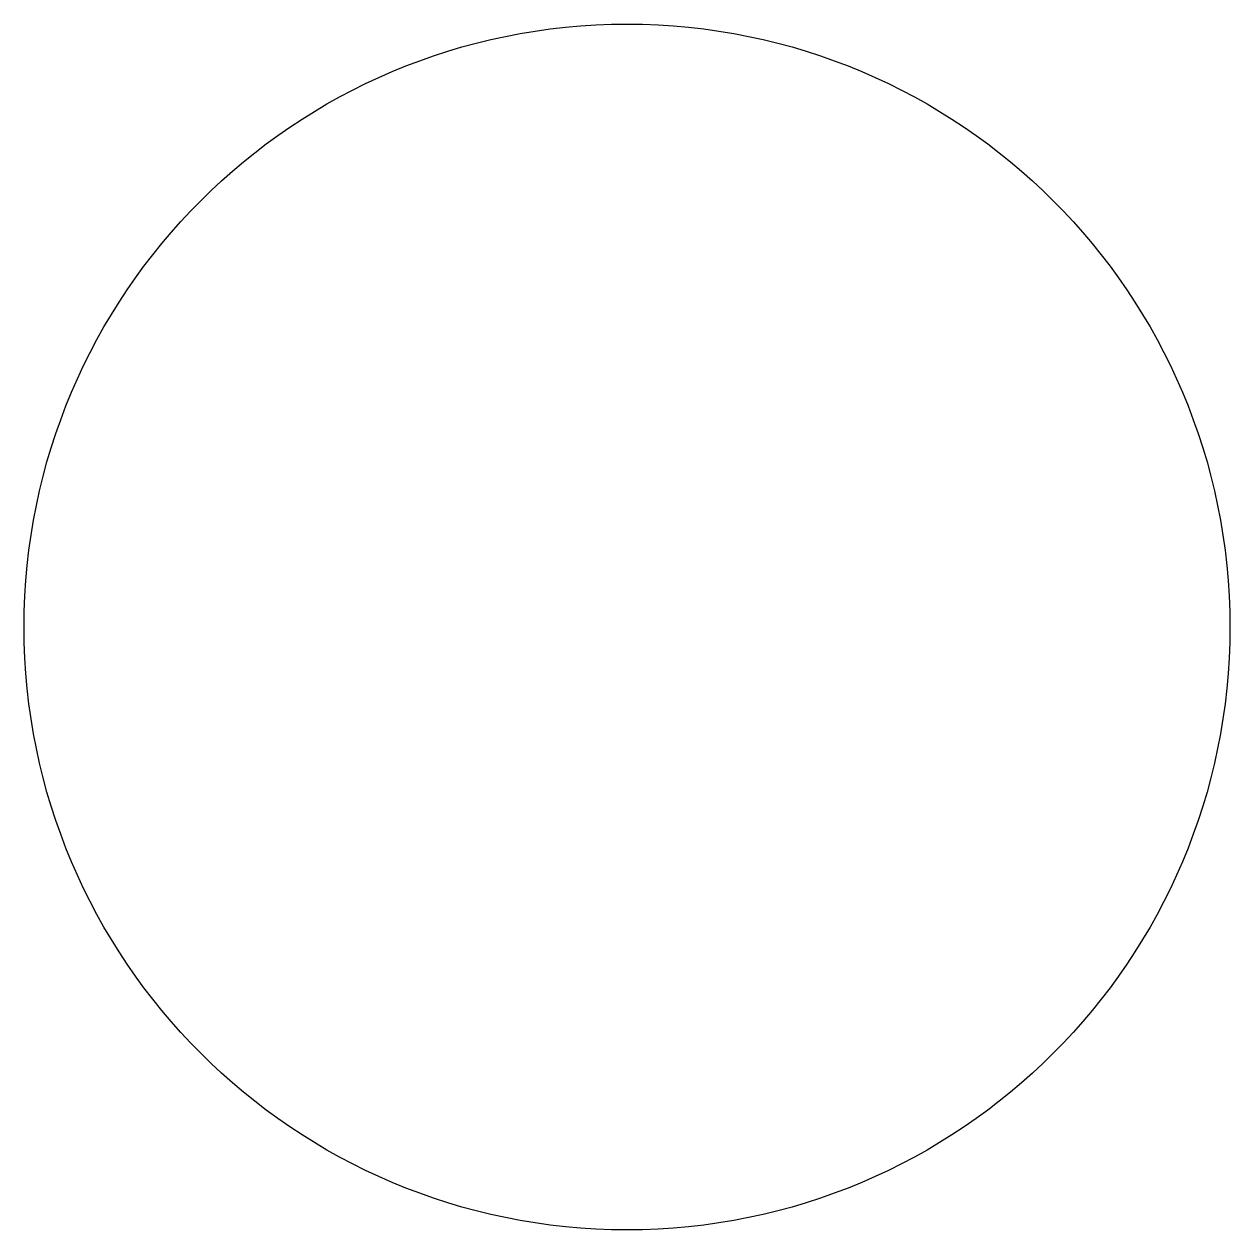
# Model space of a CAD drawing. Header units: metres. Extents: x -0.401 to 0.399, y -0.399 to 0.401.
import ezdxf

# ---------------------------------------------------------------- set-up
doc = ezdxf.new("R2010")
doc.units = ezdxf.units.M

msp = doc.modelspace()

# ---------------------------------------------------------------- linework, layer by layer
msp.add_circle((-0.001438, 0.001188), 0.4)

doc.saveas('drawing.dxf')
